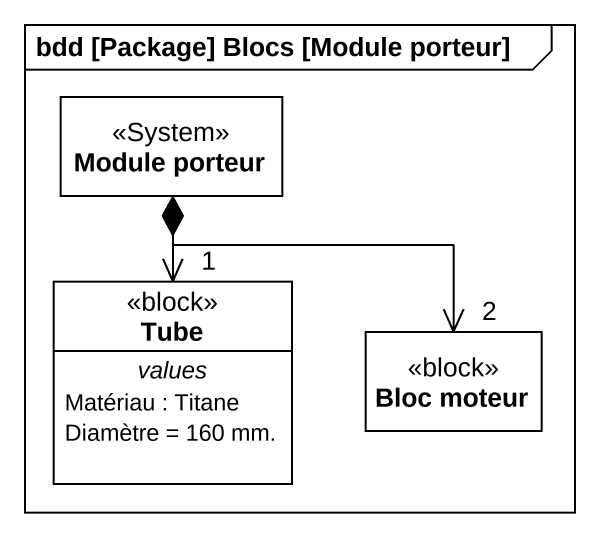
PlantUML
@startuml
mainframe bdd [Package] Blocs [Module porteur]
hide circle
hide empty members
class "Module porteur" as Module_porteur <<System>>
class Tube <<block>> {
  -- values --
  Matériau : Titane
  Diamètre = 160 mm.
}
class "Bloc moteur" as Bloc_moteur <<block>>
Module_porteur *--> "1" Tube
Module_porteur *--> "2" Bloc_moteur
@enduml
